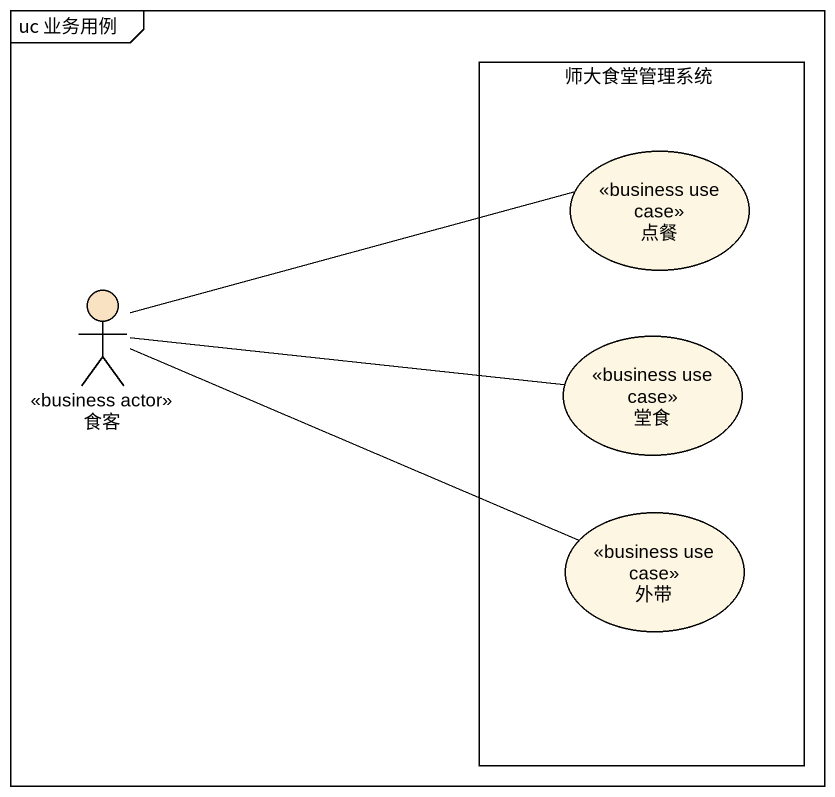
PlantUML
@startuml
mainframe uc 业务用例
rectangle 师大食堂管理系统 {
  usecase 点餐 <<business use case>>
  usecase 堂食 <<business use case>>
  usecase 外带 <<business use case>>
}
actor 食客 <<business actor>> #F8E2C1
食客 -right- 点餐
食客 -right- 堂食
食客 -right- 外带
@enduml
